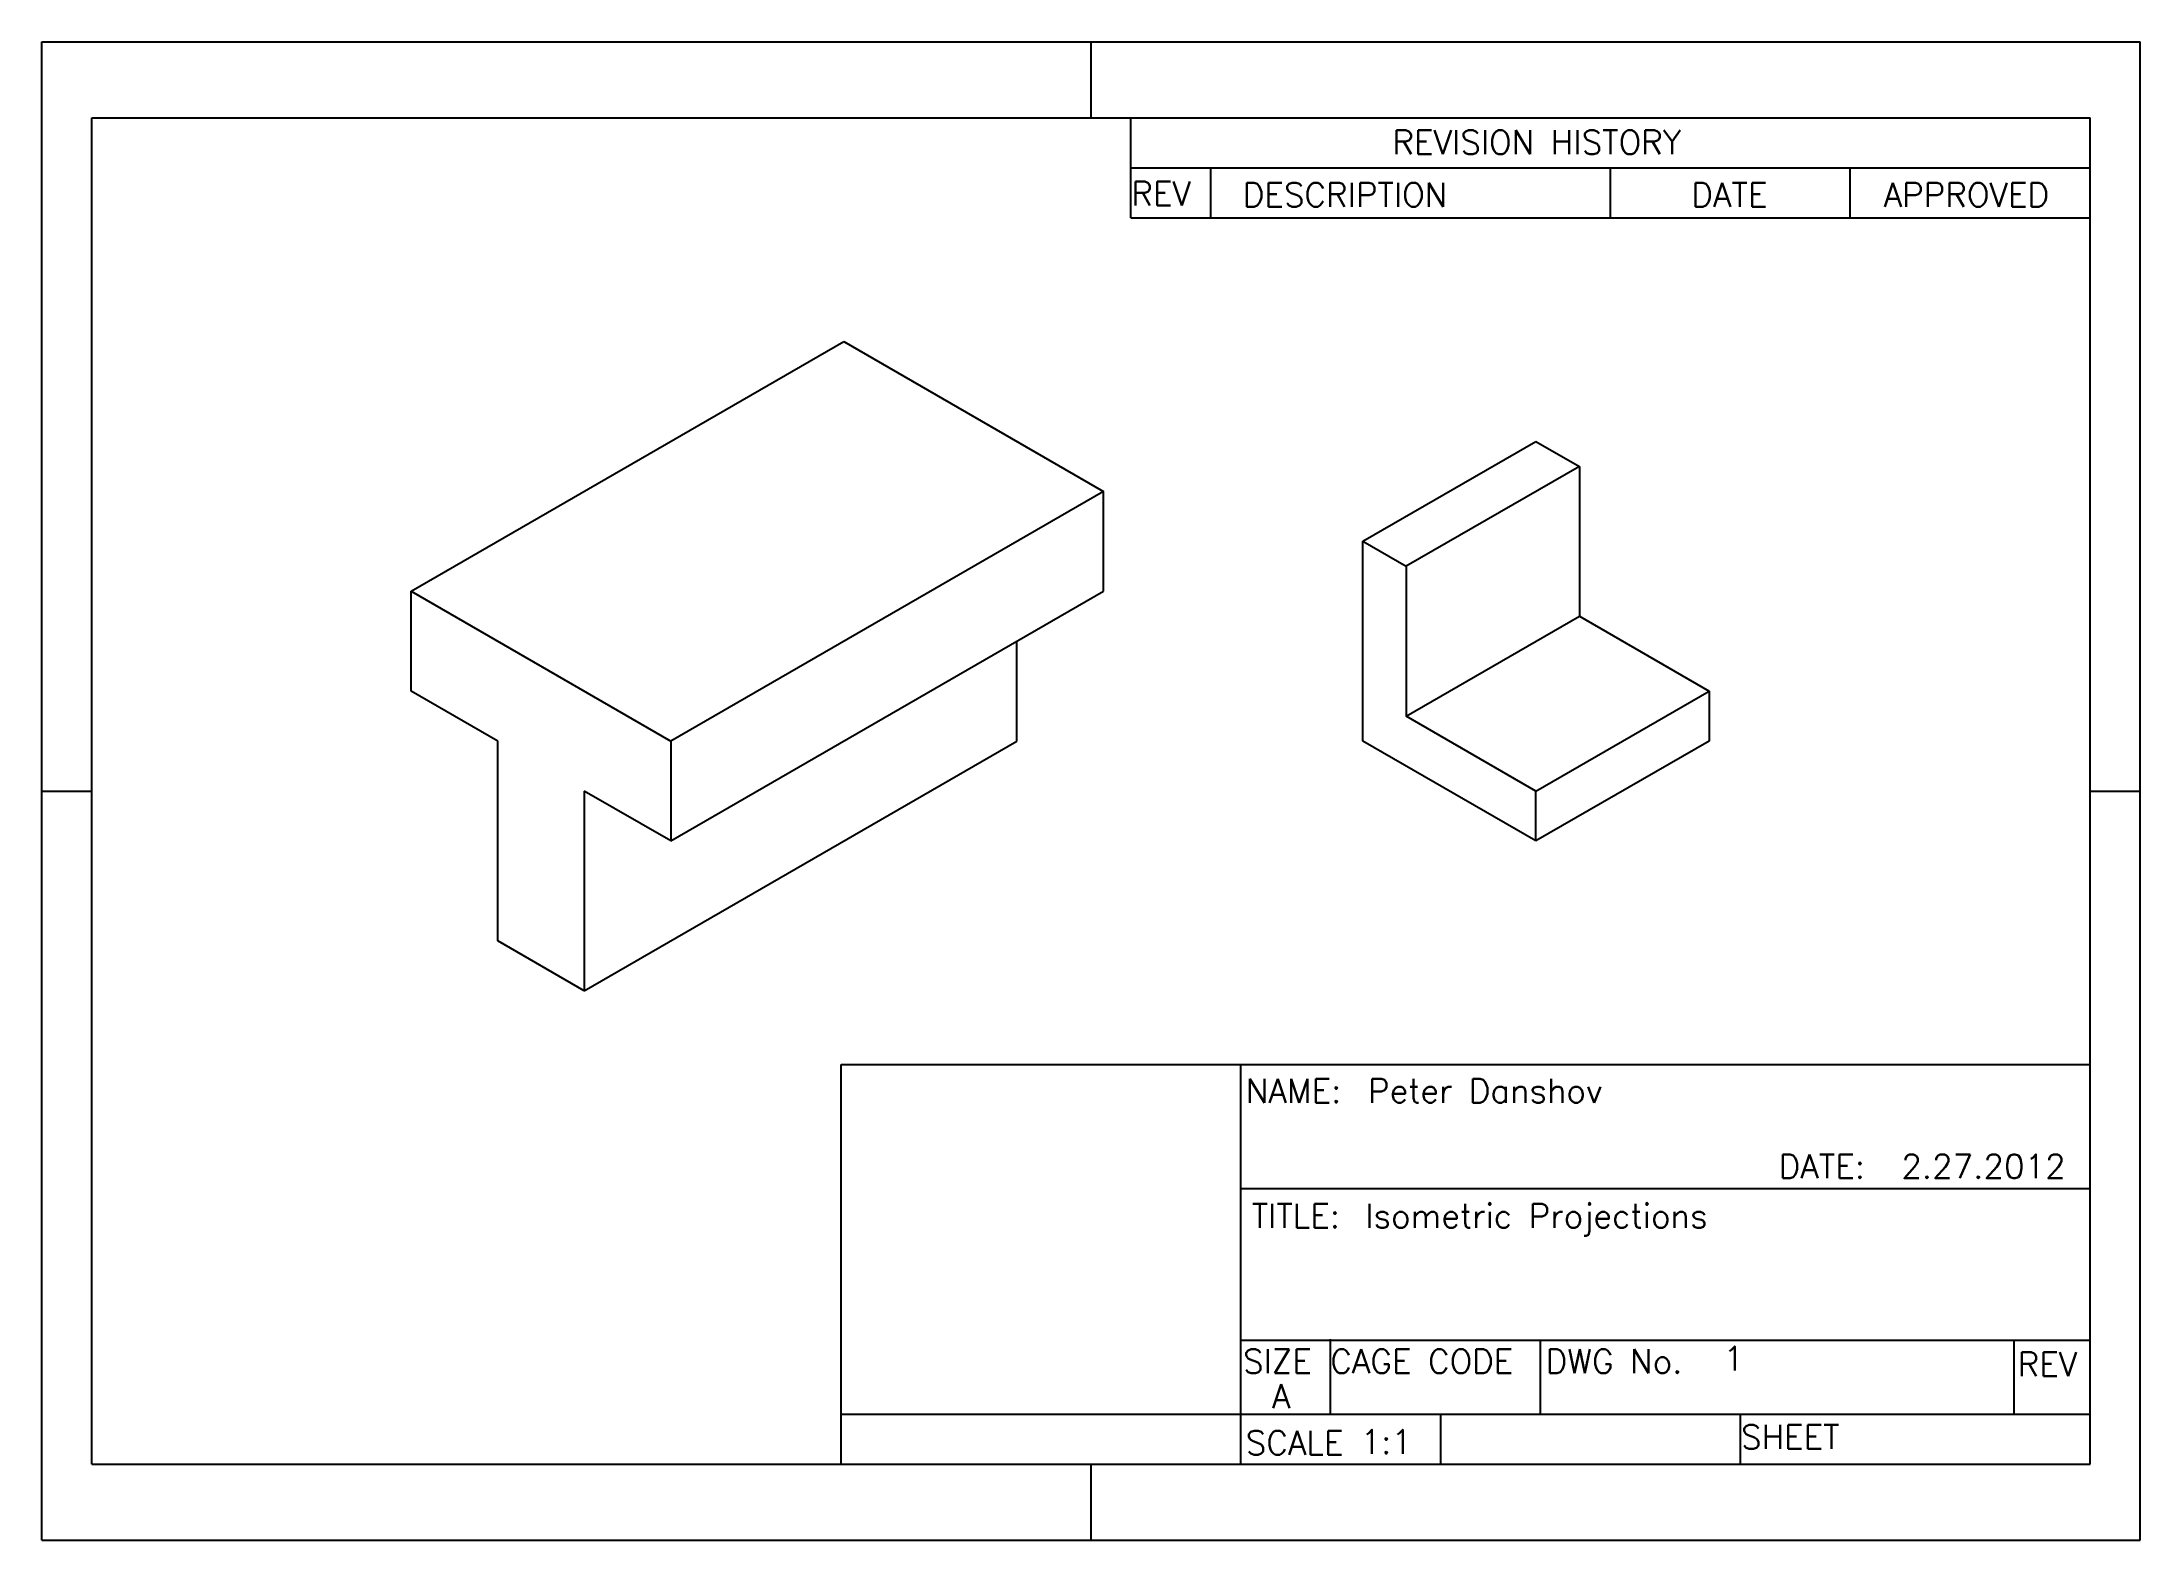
# Model space of a CAD drawing. Header units: inches. Extents: x 0.8 to 11.2, y 0.2 to 7.8.
import ezdxf

# ---------------------------------------------------------------- set-up
doc = ezdxf.new("R2010")
doc.units = ezdxf.units.IN
doc.header["$MEASUREMENT"] = 0
doc.styles.add('ROMANS', font='romans.shx')

msp = doc.modelspace()

# ---------------------------------------------------------------- linework, layer by layer
for p, q in [((0.75, 0.25), (0.75, 7.75)), ((0.75, 7.75), (11.25, 7.75)), ((6, 7.75), (6, 7.37)), ((11.25, 0.25), (11.25, 7.75)), ((1, 0.63), (1, 7.37)), ((1, 7.37), (11, 7.37)), ((6.2, 6.87), (6.2, 7.37)), ((11, 0.63), (11, 7.37)), ((6.2, 7.12), (11, 7.12)), ((6.6, 6.87), (6.6, 7.12)), ((8.6, 6.87), (8.6, 7.12)), ((9.8, 6.87), (9.8, 7.12)), ((6.2, 6.87), (11, 6.87)), ((2.598, 5), (4.763, 6.25)), ((4.763, 6.25), (6.062, 5.5)), ((7.361, 5.25), (8.227, 5.75)), ((8.227, 5.75), (8.444, 5.625)), ((8.444, 5.625), (7.578, 5.125)), ((8.444, 5.625), (8.444, 4.875)), ((6.062, 5.5), (3.897, 4.25)), ((6.062, 5), (6.062, 5.5)), ((7.361, 4.25), (7.361, 5.25)), ((7.361, 5.25), (7.578, 5.125)), ((7.578, 5.125), (7.578, 4.375)), ((2.598, 4.5), (2.598, 5)), ((2.598, 5), (3.897, 4.25)), ((3.897, 3.75), (6.062, 5)), ((7.578, 4.375), (8.444, 4.875)), ((8.444, 4.875), (9.093, 4.5)), ((5.629, 4.25), (5.629, 4.75)), ((3.031, 4.25), (2.598, 4.5)), ((8.227, 4), (9.093, 4.5)), ((9.093, 4.5), (9.093, 4.25)), ((8.227, 4), (7.578, 4.375)), ((3.031, 3.25), (3.031, 4.25)), ((3.464, 3), (5.629, 4.25)), ((3.897, 4.25), (3.897, 3.75)), ((8.227, 3.75), (7.361, 4.25)), ((9.093, 4.25), (8.227, 3.75)), ((0.75, 4), (1, 4)), ((3.897, 3.75), (3.464, 4)), ((3.464, 4), (3.464, 3)), ((8.227, 3.75), (8.227, 4)), ((11, 4), (11.25, 4)), ((3.464, 3), (3.031, 3.25)), ((4.75, 2.63), (11, 2.63)), ((4.75, 0.63), (4.75, 2.63)), ((6.75, 0.63), (6.75, 2.63)), ((6.75, 2.01), (11, 2.01)), ((6.75, 1.25), (11, 1.25)), ((7.198, 0.885), (7.198, 1.255)), ((8.25, 0.88), (8.25, 1.25)), ((10.62, 0.88), (10.62, 1.25)), ((4.75, 0.88), (11, 0.88)), ((7.75, 0.63), (7.75, 0.88)), ((9.25, 0.63), (9.25, 0.88)), ((1, 0.63), (11, 0.63)), ((6, 0.63), (6, 0.25)), ((0.75, 0.25), (11.25, 0.25))]:
    msp.add_line(p, q)

# ---------------------------------------------------------------- texts
at = {"style": 'ROMANS'}
for s, p in [('REVISION HISTORY', (7.509, 7.188)), ('REV', (6.202, 6.931)), ('DESCRIPTION', (6.76, 6.925)), ('DATE', (9.005, 6.925)), ('APPROVED', (9.967, 6.925)), ('NAME:', (6.775, 2.439)), ('Peter Danshov', (7.387, 2.439)), ('DATE:', (9.442, 2.061)), ('2.27.2012', (10.055, 2.061)), ('TITLE:', (6.804, 1.813)), ('Isometric Projections', (7.373, 1.813)), ('SIZE', (6.761, 1.085)), ('CAGE CODE', (7.198, 1.085)), ('DWG No.', (8.276, 1.085)), ('1', (9.165, 1.099)), ('REV', (10.638, 1.07)), ('A', (6.906, 0.91)), ('SCALE', (6.775, 0.677)), ('1:1', (7.349, 0.682)), ('SHEET', (9.253, 0.706))]:
    msp.add_text(s, height=0.12, dxfattribs=at).set_placement(p)

doc.saveas('drawing.dxf')
